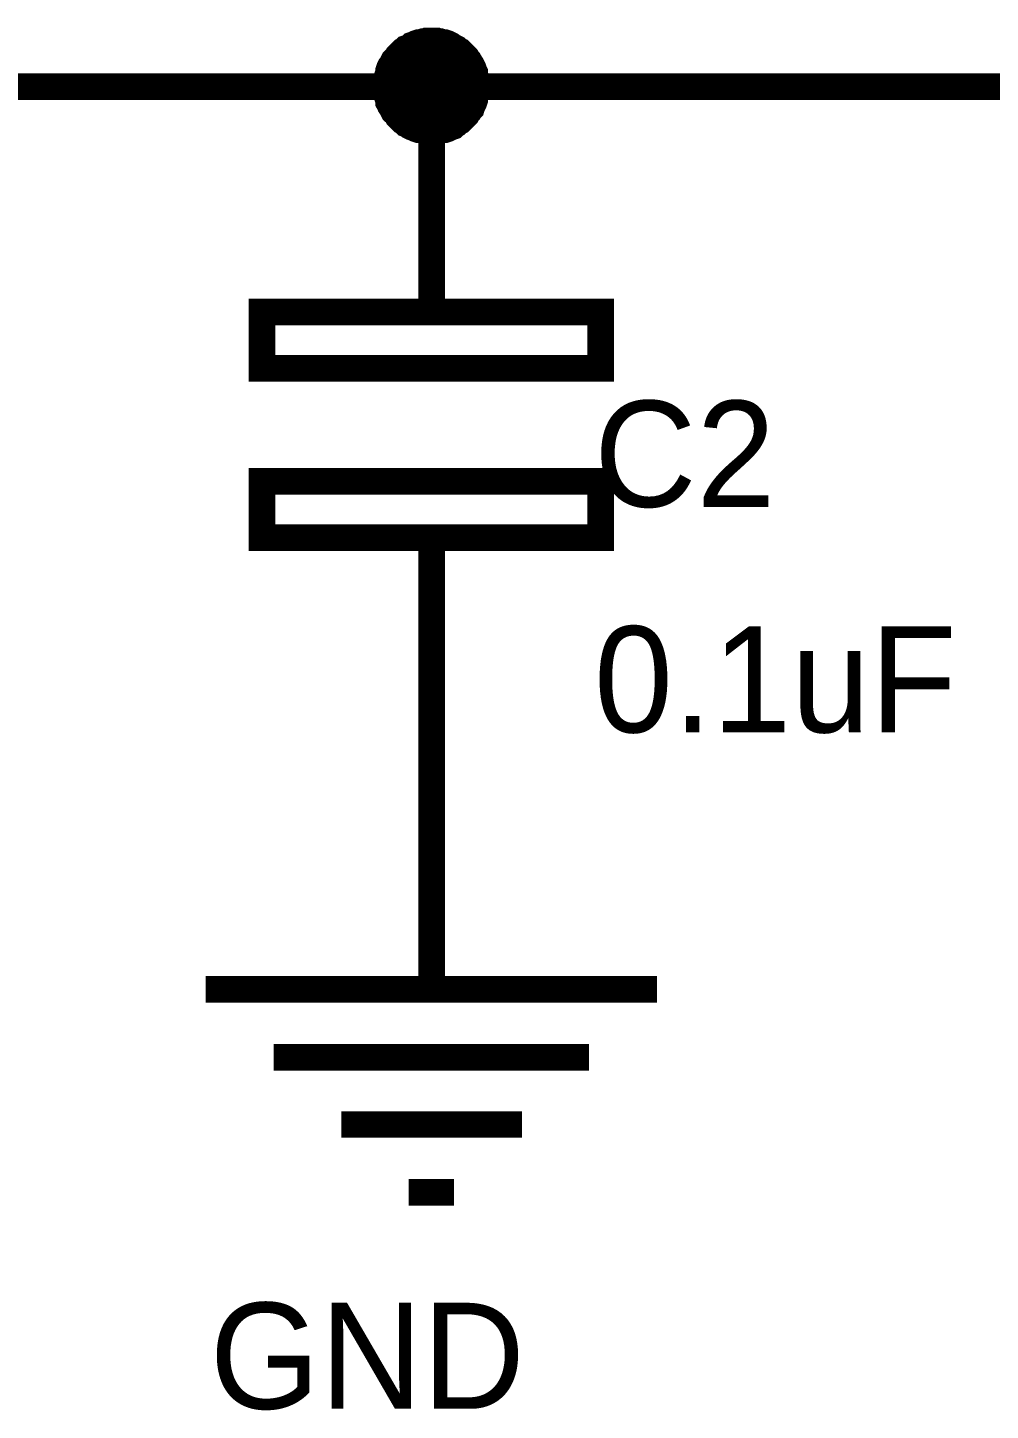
# Model space of a CAD drawing. Header units: inches. Extents: x 0 to 15, y 0 to 9.5.
# Drawn here: x 10.62 to 11.047, y 7.713 to 8.326 of the extents above; entities that cross this region are included whole.
import ezdxf

# ---------------------------------------------------------------- set-up
doc = ezdxf.new("R2010")
doc.units = ezdxf.units.IN
doc.header["$MEASUREMENT"] = 0
doc.layers.add('Sheet', color=255, linetype='Continuous')

msp = doc.modelspace()

# ---------------------------------------------------------------- linework, layer by layer
at = {"layer": 'Sheet'}
for points in [[(10.77905, 8.29965, 0.0118, 0.0118, 0), (10.77905, 8.30075, 0.0118, 0.0118, 0), (10.77905, 8.30185, 0.0118, 0.0118, 0), (10.77941, 8.30295, 0.0118, 0.0118, 0), (10.77941, 8.30369, 0.0118, 0.0118, 0), (10.77978, 8.30479, 0.0118, 0.0118, 0), (10.78015, 8.30589, 0.0118, 0.0118, 0), (10.78015, 8.30662, 0.0118, 0.0118, 0), (10.78052, 8.30773, 0.0118, 0.0118, 0), (10.78088, 8.30846, 0.0118, 0.0118, 0), (10.78162, 8.3092, 0.0118, 0.0118, 0), (10.78198, 8.3103, 0.0118, 0.0118, 0), (10.78235, 8.31103, 0.0118, 0.0118, 0), (10.78309, 8.31177, 0.0118, 0.0118, 0), (10.78382, 8.3125, 0.0118, 0.0118, 0), (10.78419, 8.31323, 0.0118, 0.0118, 0), (10.78492, 8.31397, 0.0118, 0.0118, 0), (10.78565, 8.3147, 0.0118, 0.0118, 0), (10.78639, 8.31544, 0.0118, 0.0118, 0), (10.78712, 8.3158, 0.0118, 0.0118, 0), (10.78786, 8.31654, 0.0118, 0.0118, 0), (10.78896, 8.31691, 0.0118, 0.0118, 0), (10.78969, 8.31727, 0.0118, 0.0118, 0), (10.79043, 8.31801, 0.0118, 0.0118, 0), (10.79153, 8.31838, 0.0118, 0.0118, 0), (10.79226, 8.31874, 0.0118, 0.0118, 0), (10.79336, 8.31911, 0.0118, 0.0118, 0), (10.7941, 8.31911, 0.0118, 0.0118, 0), (10.7952, 8.31948, 0.0118, 0.0118, 0), (10.7963, 8.31948, 0.0118, 0.0118, 0), (10.79703, 8.31984, 0.0118, 0.0118, 0), (10.79814, 8.31984, 0.0118, 0.0118, 0), (10.79924, 8.31984, 0.0118, 0.0118, 0)], [(10.77905, 8.29965, 0.0118, 0.0118, 0), (10.77905, 8.30075, 0.0118, 0.0118, 0), (10.77905, 8.30185, 0.0118, 0.0118, 0), (10.77941, 8.30295, 0.0118, 0.0118, 0), (10.77941, 8.30369, 0.0118, 0.0118, 0), (10.77978, 8.30479, 0.0118, 0.0118, 0), (10.78015, 8.30589, 0.0118, 0.0118, 0), (10.78015, 8.30662, 0.0118, 0.0118, 0), (10.78052, 8.30773, 0.0118, 0.0118, 0), (10.78088, 8.30846, 0.0118, 0.0118, 0), (10.78162, 8.3092, 0.0118, 0.0118, 0), (10.78198, 8.3103, 0.0118, 0.0118, 0), (10.78235, 8.31103, 0.0118, 0.0118, 0), (10.78309, 8.31177, 0.0118, 0.0118, 0), (10.78382, 8.3125, 0.0118, 0.0118, 0), (10.78419, 8.31323, 0.0118, 0.0118, 0), (10.78492, 8.31397, 0.0118, 0.0118, 0), (10.78565, 8.3147, 0.0118, 0.0118, 0), (10.78639, 8.31544, 0.0118, 0.0118, 0), (10.78712, 8.3158, 0.0118, 0.0118, 0), (10.78786, 8.31654, 0.0118, 0.0118, 0), (10.78896, 8.31691, 0.0118, 0.0118, 0), (10.78969, 8.31727, 0.0118, 0.0118, 0), (10.79043, 8.31801, 0.0118, 0.0118, 0), (10.79153, 8.31838, 0.0118, 0.0118, 0), (10.79226, 8.31874, 0.0118, 0.0118, 0), (10.79336, 8.31911, 0.0118, 0.0118, 0), (10.7941, 8.31911, 0.0118, 0.0118, 0), (10.7952, 8.31948, 0.0118, 0.0118, 0), (10.7963, 8.31948, 0.0118, 0.0118, 0), (10.79703, 8.31984, 0.0118, 0.0118, 0), (10.79814, 8.31984, 0.0118, 0.0118, 0), (10.79924, 8.31984, 0.0118, 0.0118, 0)], [(10.77905, 8.29965, 0.0118, 0.0118, 0), (10.77905, 8.30075, 0.0118, 0.0118, 0), (10.77905, 8.30185, 0.0118, 0.0118, 0), (10.77941, 8.30295, 0.0118, 0.0118, 0), (10.77941, 8.30369, 0.0118, 0.0118, 0), (10.77978, 8.30479, 0.0118, 0.0118, 0), (10.78015, 8.30589, 0.0118, 0.0118, 0), (10.78015, 8.30662, 0.0118, 0.0118, 0), (10.78052, 8.30773, 0.0118, 0.0118, 0), (10.78088, 8.30846, 0.0118, 0.0118, 0), (10.78162, 8.3092, 0.0118, 0.0118, 0), (10.78198, 8.3103, 0.0118, 0.0118, 0), (10.78235, 8.31103, 0.0118, 0.0118, 0), (10.78309, 8.31177, 0.0118, 0.0118, 0), (10.78382, 8.3125, 0.0118, 0.0118, 0), (10.78419, 8.31323, 0.0118, 0.0118, 0), (10.78492, 8.31397, 0.0118, 0.0118, 0), (10.78565, 8.3147, 0.0118, 0.0118, 0), (10.78639, 8.31544, 0.0118, 0.0118, 0), (10.78712, 8.3158, 0.0118, 0.0118, 0), (10.78786, 8.31654, 0.0118, 0.0118, 0), (10.78896, 8.31691, 0.0118, 0.0118, 0), (10.78969, 8.31727, 0.0118, 0.0118, 0), (10.79043, 8.31801, 0.0118, 0.0118, 0), (10.79153, 8.31838, 0.0118, 0.0118, 0), (10.79226, 8.31874, 0.0118, 0.0118, 0), (10.79336, 8.31911, 0.0118, 0.0118, 0), (10.7941, 8.31911, 0.0118, 0.0118, 0), (10.7952, 8.31948, 0.0118, 0.0118, 0), (10.7963, 8.31948, 0.0118, 0.0118, 0), (10.79703, 8.31984, 0.0118, 0.0118, 0), (10.79814, 8.31984, 0.0118, 0.0118, 0), (10.79924, 8.31984, 0.0118, 0.0118, 0)], [(10.79924, 8.31984, 0.0118, 0.0118, 0), (10.79924, 8.31984, 0.0118, 0.0118, 0)], [(10.79924, 8.31984, 0.0118, 0.0118, 0), (10.80034, 8.31984, 0.0118, 0.0118, 0), (10.80144, 8.31984, 0.0118, 0.0118, 0), (10.80217, 8.31948, 0.0118, 0.0118, 0), (10.80327, 8.31948, 0.0118, 0.0118, 0), (10.80438, 8.31911, 0.0118, 0.0118, 0), (10.80511, 8.31911, 0.0118, 0.0118, 0), (10.80621, 8.31874, 0.0118, 0.0118, 0), (10.80694, 8.31838, 0.0118, 0.0118, 0), (10.80768, 8.31801, 0.0118, 0.0118, 0), (10.80878, 8.31727, 0.0118, 0.0118, 0), (10.80951, 8.31691, 0.0118, 0.0118, 0), (10.81025, 8.31654, 0.0118, 0.0118, 0), (10.81098, 8.3158, 0.0118, 0.0118, 0), (10.81172, 8.31544, 0.0118, 0.0118, 0), (10.81245, 8.3147, 0.0118, 0.0118, 0), (10.81319, 8.31397, 0.0118, 0.0118, 0), (10.81392, 8.31323, 0.0118, 0.0118, 0), (10.81465, 8.3125, 0.0118, 0.0118, 0), (10.81502, 8.31177, 0.0118, 0.0118, 0), (10.81575, 8.31103, 0.0118, 0.0118, 0), (10.81612, 8.3103, 0.0118, 0.0118, 0), (10.81686, 8.3092, 0.0118, 0.0118, 0), (10.81722, 8.30846, 0.0118, 0.0118, 0), (10.81759, 8.30773, 0.0118, 0.0118, 0), (10.81796, 8.30662, 0.0118, 0.0118, 0), (10.81832, 8.30589, 0.0118, 0.0118, 0), (10.81832, 8.30479, 0.0118, 0.0118, 0), (10.81869, 8.30369, 0.0118, 0.0118, 0), (10.81869, 8.30295, 0.0118, 0.0118, 0), (10.81906, 8.30185, 0.0118, 0.0118, 0), (10.81906, 8.30075, 0.0118, 0.0118, 0), (10.81906, 8.29965, 0.0118, 0.0118, 0)], [(10.79924, 8.31984, 0.0118, 0.0118, 0), (10.79924, 8.31984, 0.0118, 0.0118, 0)], [(10.79924, 8.31984, 0.0118, 0.0118, 0), (10.80034, 8.31984, 0.0118, 0.0118, 0), (10.80144, 8.31984, 0.0118, 0.0118, 0), (10.80217, 8.31948, 0.0118, 0.0118, 0), (10.80327, 8.31948, 0.0118, 0.0118, 0), (10.80438, 8.31911, 0.0118, 0.0118, 0), (10.80511, 8.31911, 0.0118, 0.0118, 0), (10.80621, 8.31874, 0.0118, 0.0118, 0), (10.80694, 8.31838, 0.0118, 0.0118, 0), (10.80768, 8.31801, 0.0118, 0.0118, 0), (10.80878, 8.31727, 0.0118, 0.0118, 0), (10.80951, 8.31691, 0.0118, 0.0118, 0), (10.81025, 8.31654, 0.0118, 0.0118, 0), (10.81098, 8.3158, 0.0118, 0.0118, 0), (10.81172, 8.31544, 0.0118, 0.0118, 0), (10.81245, 8.3147, 0.0118, 0.0118, 0), (10.81319, 8.31397, 0.0118, 0.0118, 0), (10.81392, 8.31323, 0.0118, 0.0118, 0), (10.81465, 8.3125, 0.0118, 0.0118, 0), (10.81502, 8.31177, 0.0118, 0.0118, 0), (10.81575, 8.31103, 0.0118, 0.0118, 0), (10.81612, 8.3103, 0.0118, 0.0118, 0), (10.81686, 8.3092, 0.0118, 0.0118, 0), (10.81722, 8.30846, 0.0118, 0.0118, 0), (10.81759, 8.30773, 0.0118, 0.0118, 0), (10.81796, 8.30662, 0.0118, 0.0118, 0), (10.81832, 8.30589, 0.0118, 0.0118, 0), (10.81832, 8.30479, 0.0118, 0.0118, 0), (10.81869, 8.30369, 0.0118, 0.0118, 0), (10.81869, 8.30295, 0.0118, 0.0118, 0), (10.81906, 8.30185, 0.0118, 0.0118, 0), (10.81906, 8.30075, 0.0118, 0.0118, 0), (10.81906, 8.29965, 0.0118, 0.0118, 0)], [(10.79924, 8.31984, 0.0118, 0.0118, 0), (10.79924, 8.31984, 0.0118, 0.0118, 0)], [(10.79924, 8.31984, 0.0118, 0.0118, 0), (10.80034, 8.31984, 0.0118, 0.0118, 0), (10.80144, 8.31984, 0.0118, 0.0118, 0), (10.80217, 8.31948, 0.0118, 0.0118, 0), (10.80327, 8.31948, 0.0118, 0.0118, 0), (10.80438, 8.31911, 0.0118, 0.0118, 0), (10.80511, 8.31911, 0.0118, 0.0118, 0), (10.80621, 8.31874, 0.0118, 0.0118, 0), (10.80694, 8.31838, 0.0118, 0.0118, 0), (10.80768, 8.31801, 0.0118, 0.0118, 0), (10.80878, 8.31727, 0.0118, 0.0118, 0), (10.80951, 8.31691, 0.0118, 0.0118, 0), (10.81025, 8.31654, 0.0118, 0.0118, 0), (10.81098, 8.3158, 0.0118, 0.0118, 0), (10.81172, 8.31544, 0.0118, 0.0118, 0), (10.81245, 8.3147, 0.0118, 0.0118, 0), (10.81319, 8.31397, 0.0118, 0.0118, 0), (10.81392, 8.31323, 0.0118, 0.0118, 0), (10.81465, 8.3125, 0.0118, 0.0118, 0), (10.81502, 8.31177, 0.0118, 0.0118, 0), (10.81575, 8.31103, 0.0118, 0.0118, 0), (10.81612, 8.3103, 0.0118, 0.0118, 0), (10.81686, 8.3092, 0.0118, 0.0118, 0), (10.81722, 8.30846, 0.0118, 0.0118, 0), (10.81759, 8.30773, 0.0118, 0.0118, 0), (10.81796, 8.30662, 0.0118, 0.0118, 0), (10.81832, 8.30589, 0.0118, 0.0118, 0), (10.81832, 8.30479, 0.0118, 0.0118, 0), (10.81869, 8.30369, 0.0118, 0.0118, 0), (10.81869, 8.30295, 0.0118, 0.0118, 0), (10.81906, 8.30185, 0.0118, 0.0118, 0), (10.81906, 8.30075, 0.0118, 0.0118, 0), (10.81906, 8.29965, 0.0118, 0.0118, 0)], [(10.77905, 8.29965, 0.0039, 0.0039, 0), (10.77905, 8.30075, 0.0039, 0.0039, 0), (10.77905, 8.30185, 0.0039, 0.0039, 0), (10.77941, 8.30295, 0.0039, 0.0039, 0), (10.77941, 8.30369, 0.0039, 0.0039, 0), (10.77978, 8.30479, 0.0039, 0.0039, 0), (10.78015, 8.30589, 0.0039, 0.0039, 0), (10.78015, 8.30662, 0.0039, 0.0039, 0), (10.78052, 8.30773, 0.0039, 0.0039, 0), (10.78088, 8.30846, 0.0039, 0.0039, 0), (10.78162, 8.3092, 0.0039, 0.0039, 0), (10.78198, 8.3103, 0.0039, 0.0039, 0), (10.78235, 8.31103, 0.0039, 0.0039, 0), (10.78309, 8.31177, 0.0039, 0.0039, 0), (10.78382, 8.3125, 0.0039, 0.0039, 0), (10.78419, 8.31323, 0.0039, 0.0039, 0), (10.78492, 8.31397, 0.0039, 0.0039, 0), (10.78565, 8.3147, 0.0039, 0.0039, 0), (10.78639, 8.31544, 0.0039, 0.0039, 0), (10.78712, 8.3158, 0.0039, 0.0039, 0), (10.78786, 8.31654, 0.0039, 0.0039, 0), (10.78896, 8.31691, 0.0039, 0.0039, 0), (10.78969, 8.31727, 0.0039, 0.0039, 0), (10.79043, 8.31801, 0.0039, 0.0039, 0), (10.79153, 8.31838, 0.0039, 0.0039, 0), (10.79226, 8.31874, 0.0039, 0.0039, 0), (10.79336, 8.31911, 0.0039, 0.0039, 0), (10.7941, 8.31911, 0.0039, 0.0039, 0), (10.7952, 8.31948, 0.0039, 0.0039, 0), (10.7963, 8.31948, 0.0039, 0.0039, 0), (10.79703, 8.31984, 0.0039, 0.0039, 0), (10.79814, 8.31984, 0.0039, 0.0039, 0), (10.79924, 8.31984, 0.0039, 0.0039, 0)], [(10.77905, 8.29965, 0.0039, 0.0039, 0), (10.77905, 8.30075, 0.0039, 0.0039, 0), (10.77905, 8.30185, 0.0039, 0.0039, 0), (10.77941, 8.30295, 0.0039, 0.0039, 0), (10.77941, 8.30369, 0.0039, 0.0039, 0), (10.77978, 8.30479, 0.0039, 0.0039, 0), (10.78015, 8.30589, 0.0039, 0.0039, 0), (10.78015, 8.30662, 0.0039, 0.0039, 0), (10.78052, 8.30773, 0.0039, 0.0039, 0), (10.78088, 8.30846, 0.0039, 0.0039, 0), (10.78162, 8.3092, 0.0039, 0.0039, 0), (10.78198, 8.3103, 0.0039, 0.0039, 0), (10.78235, 8.31103, 0.0039, 0.0039, 0), (10.78309, 8.31177, 0.0039, 0.0039, 0), (10.78382, 8.3125, 0.0039, 0.0039, 0), (10.78419, 8.31323, 0.0039, 0.0039, 0), (10.78492, 8.31397, 0.0039, 0.0039, 0), (10.78565, 8.3147, 0.0039, 0.0039, 0), (10.78639, 8.31544, 0.0039, 0.0039, 0), (10.78712, 8.3158, 0.0039, 0.0039, 0), (10.78786, 8.31654, 0.0039, 0.0039, 0), (10.78896, 8.31691, 0.0039, 0.0039, 0), (10.78969, 8.31727, 0.0039, 0.0039, 0), (10.79043, 8.31801, 0.0039, 0.0039, 0), (10.79153, 8.31838, 0.0039, 0.0039, 0), (10.79226, 8.31874, 0.0039, 0.0039, 0), (10.79336, 8.31911, 0.0039, 0.0039, 0), (10.7941, 8.31911, 0.0039, 0.0039, 0), (10.7952, 8.31948, 0.0039, 0.0039, 0), (10.7963, 8.31948, 0.0039, 0.0039, 0), (10.79703, 8.31984, 0.0039, 0.0039, 0), (10.79814, 8.31984, 0.0039, 0.0039, 0), (10.79924, 8.31984, 0.0039, 0.0039, 0)], [(10.77905, 8.29965, 0.0039, 0.0039, 0), (10.77905, 8.30075, 0.0039, 0.0039, 0), (10.77905, 8.30185, 0.0039, 0.0039, 0), (10.77941, 8.30295, 0.0039, 0.0039, 0), (10.77941, 8.30369, 0.0039, 0.0039, 0), (10.77978, 8.30479, 0.0039, 0.0039, 0), (10.78015, 8.30589, 0.0039, 0.0039, 0), (10.78015, 8.30662, 0.0039, 0.0039, 0), (10.78052, 8.30773, 0.0039, 0.0039, 0), (10.78088, 8.30846, 0.0039, 0.0039, 0), (10.78162, 8.3092, 0.0039, 0.0039, 0), (10.78198, 8.3103, 0.0039, 0.0039, 0), (10.78235, 8.31103, 0.0039, 0.0039, 0), (10.78309, 8.31177, 0.0039, 0.0039, 0), (10.78382, 8.3125, 0.0039, 0.0039, 0), (10.78419, 8.31323, 0.0039, 0.0039, 0), (10.78492, 8.31397, 0.0039, 0.0039, 0), (10.78565, 8.3147, 0.0039, 0.0039, 0), (10.78639, 8.31544, 0.0039, 0.0039, 0), (10.78712, 8.3158, 0.0039, 0.0039, 0), (10.78786, 8.31654, 0.0039, 0.0039, 0), (10.78896, 8.31691, 0.0039, 0.0039, 0), (10.78969, 8.31727, 0.0039, 0.0039, 0), (10.79043, 8.31801, 0.0039, 0.0039, 0), (10.79153, 8.31838, 0.0039, 0.0039, 0), (10.79226, 8.31874, 0.0039, 0.0039, 0), (10.79336, 8.31911, 0.0039, 0.0039, 0), (10.7941, 8.31911, 0.0039, 0.0039, 0), (10.7952, 8.31948, 0.0039, 0.0039, 0), (10.7963, 8.31948, 0.0039, 0.0039, 0), (10.79703, 8.31984, 0.0039, 0.0039, 0), (10.79814, 8.31984, 0.0039, 0.0039, 0), (10.79924, 8.31984, 0.0039, 0.0039, 0)], [(10.79924, 8.31984, 0.0039, 0.0039, 0), (10.79924, 8.31984, 0.0039, 0.0039, 0)], [(10.79924, 8.31984, 0.0039, 0.0039, 0), (10.80034, 8.31984, 0.0039, 0.0039, 0), (10.80144, 8.31984, 0.0039, 0.0039, 0), (10.80217, 8.31948, 0.0039, 0.0039, 0), (10.80327, 8.31948, 0.0039, 0.0039, 0), (10.80438, 8.31911, 0.0039, 0.0039, 0), (10.80511, 8.31911, 0.0039, 0.0039, 0), (10.80621, 8.31874, 0.0039, 0.0039, 0), (10.80694, 8.31838, 0.0039, 0.0039, 0), (10.80768, 8.31801, 0.0039, 0.0039, 0), (10.80878, 8.31727, 0.0039, 0.0039, 0), (10.80951, 8.31691, 0.0039, 0.0039, 0), (10.81025, 8.31654, 0.0039, 0.0039, 0), (10.81098, 8.3158, 0.0039, 0.0039, 0), (10.81172, 8.31544, 0.0039, 0.0039, 0), (10.81245, 8.3147, 0.0039, 0.0039, 0), (10.81319, 8.31397, 0.0039, 0.0039, 0), (10.81392, 8.31323, 0.0039, 0.0039, 0), (10.81465, 8.3125, 0.0039, 0.0039, 0), (10.81502, 8.31177, 0.0039, 0.0039, 0), (10.81575, 8.31103, 0.0039, 0.0039, 0), (10.81612, 8.3103, 0.0039, 0.0039, 0), (10.81686, 8.3092, 0.0039, 0.0039, 0), (10.81722, 8.30846, 0.0039, 0.0039, 0), (10.81759, 8.30773, 0.0039, 0.0039, 0), (10.81796, 8.30662, 0.0039, 0.0039, 0), (10.81832, 8.30589, 0.0039, 0.0039, 0), (10.81832, 8.30479, 0.0039, 0.0039, 0), (10.81869, 8.30369, 0.0039, 0.0039, 0), (10.81869, 8.30295, 0.0039, 0.0039, 0), (10.81906, 8.30185, 0.0039, 0.0039, 0), (10.81906, 8.30075, 0.0039, 0.0039, 0), (10.81906, 8.29965, 0.0039, 0.0039, 0)], [(10.79924, 8.31984, 0.0039, 0.0039, 0), (10.79924, 8.31984, 0.0039, 0.0039, 0)], [(10.79924, 8.31984, 0.0039, 0.0039, 0), (10.80034, 8.31984, 0.0039, 0.0039, 0), (10.80144, 8.31984, 0.0039, 0.0039, 0), (10.80217, 8.31948, 0.0039, 0.0039, 0), (10.80327, 8.31948, 0.0039, 0.0039, 0), (10.80438, 8.31911, 0.0039, 0.0039, 0), (10.80511, 8.31911, 0.0039, 0.0039, 0), (10.80621, 8.31874, 0.0039, 0.0039, 0), (10.80694, 8.31838, 0.0039, 0.0039, 0), (10.80768, 8.31801, 0.0039, 0.0039, 0), (10.80878, 8.31727, 0.0039, 0.0039, 0), (10.80951, 8.31691, 0.0039, 0.0039, 0), (10.81025, 8.31654, 0.0039, 0.0039, 0), (10.81098, 8.3158, 0.0039, 0.0039, 0), (10.81172, 8.31544, 0.0039, 0.0039, 0), (10.81245, 8.3147, 0.0039, 0.0039, 0), (10.81319, 8.31397, 0.0039, 0.0039, 0), (10.81392, 8.31323, 0.0039, 0.0039, 0), (10.81465, 8.3125, 0.0039, 0.0039, 0), (10.81502, 8.31177, 0.0039, 0.0039, 0), (10.81575, 8.31103, 0.0039, 0.0039, 0), (10.81612, 8.3103, 0.0039, 0.0039, 0), (10.81686, 8.3092, 0.0039, 0.0039, 0), (10.81722, 8.30846, 0.0039, 0.0039, 0), (10.81759, 8.30773, 0.0039, 0.0039, 0), (10.81796, 8.30662, 0.0039, 0.0039, 0), (10.81832, 8.30589, 0.0039, 0.0039, 0), (10.81832, 8.30479, 0.0039, 0.0039, 0), (10.81869, 8.30369, 0.0039, 0.0039, 0), (10.81869, 8.30295, 0.0039, 0.0039, 0), (10.81906, 8.30185, 0.0039, 0.0039, 0), (10.81906, 8.30075, 0.0039, 0.0039, 0), (10.81906, 8.29965, 0.0039, 0.0039, 0)], [(10.79924, 8.31984, 0.0039, 0.0039, 0), (10.79924, 8.31984, 0.0039, 0.0039, 0)], [(10.79924, 8.31984, 0.0039, 0.0039, 0), (10.80034, 8.31984, 0.0039, 0.0039, 0), (10.80144, 8.31984, 0.0039, 0.0039, 0), (10.80217, 8.31948, 0.0039, 0.0039, 0), (10.80327, 8.31948, 0.0039, 0.0039, 0), (10.80438, 8.31911, 0.0039, 0.0039, 0), (10.80511, 8.31911, 0.0039, 0.0039, 0), (10.80621, 8.31874, 0.0039, 0.0039, 0), (10.80694, 8.31838, 0.0039, 0.0039, 0), (10.80768, 8.31801, 0.0039, 0.0039, 0), (10.80878, 8.31727, 0.0039, 0.0039, 0), (10.80951, 8.31691, 0.0039, 0.0039, 0), (10.81025, 8.31654, 0.0039, 0.0039, 0), (10.81098, 8.3158, 0.0039, 0.0039, 0), (10.81172, 8.31544, 0.0039, 0.0039, 0), (10.81245, 8.3147, 0.0039, 0.0039, 0), (10.81319, 8.31397, 0.0039, 0.0039, 0), (10.81392, 8.31323, 0.0039, 0.0039, 0), (10.81465, 8.3125, 0.0039, 0.0039, 0), (10.81502, 8.31177, 0.0039, 0.0039, 0), (10.81575, 8.31103, 0.0039, 0.0039, 0), (10.81612, 8.3103, 0.0039, 0.0039, 0), (10.81686, 8.3092, 0.0039, 0.0039, 0), (10.81722, 8.30846, 0.0039, 0.0039, 0), (10.81759, 8.30773, 0.0039, 0.0039, 0), (10.81796, 8.30662, 0.0039, 0.0039, 0), (10.81832, 8.30589, 0.0039, 0.0039, 0), (10.81832, 8.30479, 0.0039, 0.0039, 0), (10.81869, 8.30369, 0.0039, 0.0039, 0), (10.81869, 8.30295, 0.0039, 0.0039, 0), (10.81906, 8.30185, 0.0039, 0.0039, 0), (10.81906, 8.30075, 0.0039, 0.0039, 0), (10.81906, 8.29965, 0.0039, 0.0039, 0)], [(10.29929, 8.29965, 0.0118, 0.0118, 0), (11.19898, 8.29965, 0.0118, 0.0118, 0)], [(10.79924, 8.27982, 0.0118, 0.0118, 0), (10.79814, 8.27982, 0.0118, 0.0118, 0), (10.79703, 8.27982, 0.0118, 0.0118, 0), (10.7963, 8.28019, 0.0118, 0.0118, 0), (10.7952, 8.28019, 0.0118, 0.0118, 0), (10.7941, 8.28055, 0.0118, 0.0118, 0), (10.79336, 8.28055, 0.0118, 0.0118, 0), (10.79226, 8.28092, 0.0118, 0.0118, 0), (10.79153, 8.28129, 0.0118, 0.0118, 0), (10.79043, 8.28166, 0.0118, 0.0118, 0), (10.78969, 8.28202, 0.0118, 0.0118, 0), (10.78896, 8.28276, 0.0118, 0.0118, 0), (10.78786, 8.28312, 0.0118, 0.0118, 0), (10.78712, 8.28386, 0.0118, 0.0118, 0), (10.78639, 8.28423, 0.0118, 0.0118, 0), (10.78565, 8.28496, 0.0118, 0.0118, 0), (10.78492, 8.28569, 0.0118, 0.0118, 0), (10.78419, 8.28643, 0.0118, 0.0118, 0), (10.78382, 8.28716, 0.0118, 0.0118, 0), (10.78309, 8.2879, 0.0118, 0.0118, 0), (10.78235, 8.28863, 0.0118, 0.0118, 0), (10.78198, 8.28937, 0.0118, 0.0118, 0), (10.78162, 8.2901, 0.0118, 0.0118, 0), (10.78088, 8.2912, 0.0118, 0.0118, 0), (10.78052, 8.29194, 0.0118, 0.0118, 0), (10.78015, 8.29267, 0.0118, 0.0118, 0), (10.78015, 8.29377, 0.0118, 0.0118, 0), (10.77978, 8.29451, 0.0118, 0.0118, 0), (10.77941, 8.29561, 0.0118, 0.0118, 0), (10.77941, 8.29671, 0.0118, 0.0118, 0), (10.77905, 8.29745, 0.0118, 0.0118, 0), (10.77905, 8.29855, 0.0118, 0.0118, 0), (10.77905, 8.29965, 0.0118, 0.0118, 0)], [(10.77905, 8.29965, 0.0118, 0.0118, 0), (10.77905, 8.29965, 0.0118, 0.0118, 0)], [(10.79924, 8.27982, 0.0118, 0.0118, 0), (10.79814, 8.27982, 0.0118, 0.0118, 0), (10.79703, 8.27982, 0.0118, 0.0118, 0), (10.7963, 8.28019, 0.0118, 0.0118, 0), (10.7952, 8.28019, 0.0118, 0.0118, 0), (10.7941, 8.28055, 0.0118, 0.0118, 0), (10.79336, 8.28055, 0.0118, 0.0118, 0), (10.79226, 8.28092, 0.0118, 0.0118, 0), (10.79153, 8.28129, 0.0118, 0.0118, 0), (10.79043, 8.28166, 0.0118, 0.0118, 0), (10.78969, 8.28202, 0.0118, 0.0118, 0), (10.78896, 8.28276, 0.0118, 0.0118, 0), (10.78786, 8.28312, 0.0118, 0.0118, 0), (10.78712, 8.28386, 0.0118, 0.0118, 0), (10.78639, 8.28423, 0.0118, 0.0118, 0), (10.78565, 8.28496, 0.0118, 0.0118, 0), (10.78492, 8.28569, 0.0118, 0.0118, 0), (10.78419, 8.28643, 0.0118, 0.0118, 0), (10.78382, 8.28716, 0.0118, 0.0118, 0), (10.78309, 8.2879, 0.0118, 0.0118, 0), (10.78235, 8.28863, 0.0118, 0.0118, 0), (10.78198, 8.28937, 0.0118, 0.0118, 0), (10.78162, 8.2901, 0.0118, 0.0118, 0), (10.78088, 8.2912, 0.0118, 0.0118, 0), (10.78052, 8.29194, 0.0118, 0.0118, 0), (10.78015, 8.29267, 0.0118, 0.0118, 0), (10.78015, 8.29377, 0.0118, 0.0118, 0), (10.77978, 8.29451, 0.0118, 0.0118, 0), (10.77941, 8.29561, 0.0118, 0.0118, 0), (10.77941, 8.29671, 0.0118, 0.0118, 0), (10.77905, 8.29745, 0.0118, 0.0118, 0), (10.77905, 8.29855, 0.0118, 0.0118, 0), (10.77905, 8.29965, 0.0118, 0.0118, 0)], [(10.77905, 8.29965, 0.0118, 0.0118, 0), (10.77905, 8.29965, 0.0118, 0.0118, 0)], [(10.79924, 8.27982, 0.0118, 0.0118, 0), (10.79814, 8.27982, 0.0118, 0.0118, 0), (10.79703, 8.27982, 0.0118, 0.0118, 0), (10.7963, 8.28019, 0.0118, 0.0118, 0), (10.7952, 8.28019, 0.0118, 0.0118, 0), (10.7941, 8.28055, 0.0118, 0.0118, 0), (10.79336, 8.28055, 0.0118, 0.0118, 0), (10.79226, 8.28092, 0.0118, 0.0118, 0), (10.79153, 8.28129, 0.0118, 0.0118, 0), (10.79043, 8.28166, 0.0118, 0.0118, 0), (10.78969, 8.28202, 0.0118, 0.0118, 0), (10.78896, 8.28276, 0.0118, 0.0118, 0), (10.78786, 8.28312, 0.0118, 0.0118, 0), (10.78712, 8.28386, 0.0118, 0.0118, 0), (10.78639, 8.28423, 0.0118, 0.0118, 0), (10.78565, 8.28496, 0.0118, 0.0118, 0), (10.78492, 8.28569, 0.0118, 0.0118, 0), (10.78419, 8.28643, 0.0118, 0.0118, 0), (10.78382, 8.28716, 0.0118, 0.0118, 0), (10.78309, 8.2879, 0.0118, 0.0118, 0), (10.78235, 8.28863, 0.0118, 0.0118, 0), (10.78198, 8.28937, 0.0118, 0.0118, 0), (10.78162, 8.2901, 0.0118, 0.0118, 0), (10.78088, 8.2912, 0.0118, 0.0118, 0), (10.78052, 8.29194, 0.0118, 0.0118, 0), (10.78015, 8.29267, 0.0118, 0.0118, 0), (10.78015, 8.29377, 0.0118, 0.0118, 0), (10.77978, 8.29451, 0.0118, 0.0118, 0), (10.77941, 8.29561, 0.0118, 0.0118, 0), (10.77941, 8.29671, 0.0118, 0.0118, 0), (10.77905, 8.29745, 0.0118, 0.0118, 0), (10.77905, 8.29855, 0.0118, 0.0118, 0), (10.77905, 8.29965, 0.0118, 0.0118, 0)], [(10.77905, 8.29965, 0.0118, 0.0118, 0), (10.77905, 8.29965, 0.0118, 0.0118, 0)], [(10.81906, 8.29965, 0.0118, 0.0118, 0), (10.81906, 8.29855, 0.0118, 0.0118, 0), (10.81906, 8.29745, 0.0118, 0.0118, 0), (10.81869, 8.29671, 0.0118, 0.0118, 0), (10.81869, 8.29561, 0.0118, 0.0118, 0), (10.81832, 8.29451, 0.0118, 0.0118, 0), (10.81832, 8.29377, 0.0118, 0.0118, 0), (10.81796, 8.29267, 0.0118, 0.0118, 0), (10.81759, 8.29194, 0.0118, 0.0118, 0), (10.81722, 8.2912, 0.0118, 0.0118, 0), (10.81686, 8.2901, 0.0118, 0.0118, 0), (10.81612, 8.28937, 0.0118, 0.0118, 0), (10.81575, 8.28863, 0.0118, 0.0118, 0), (10.81502, 8.2879, 0.0118, 0.0118, 0), (10.81465, 8.28716, 0.0118, 0.0118, 0), (10.81392, 8.28643, 0.0118, 0.0118, 0), (10.81319, 8.28569, 0.0118, 0.0118, 0), (10.81245, 8.28496, 0.0118, 0.0118, 0), (10.81172, 8.28423, 0.0118, 0.0118, 0), (10.81098, 8.28386, 0.0118, 0.0118, 0), (10.81025, 8.28312, 0.0118, 0.0118, 0), (10.80951, 8.28276, 0.0118, 0.0118, 0), (10.80878, 8.28202, 0.0118, 0.0118, 0), (10.80768, 8.28166, 0.0118, 0.0118, 0), (10.80694, 8.28129, 0.0118, 0.0118, 0), (10.80621, 8.28092, 0.0118, 0.0118, 0), (10.80511, 8.28055, 0.0118, 0.0118, 0), (10.80438, 8.28055, 0.0118, 0.0118, 0), (10.80327, 8.28019, 0.0118, 0.0118, 0), (10.80217, 8.28019, 0.0118, 0.0118, 0), (10.80144, 8.27982, 0.0118, 0.0118, 0), (10.80034, 8.27982, 0.0118, 0.0118, 0), (10.79924, 8.27982, 0.0118, 0.0118, 0)], [(10.79924, 8.19977, 0.0118, 0.0118, 0), (10.79924, 8.29965, 0.0118, 0.0118, 0)], [(10.81906, 8.29965, 0.0118, 0.0118, 0), (10.81906, 8.29855, 0.0118, 0.0118, 0), (10.81906, 8.29745, 0.0118, 0.0118, 0), (10.81869, 8.29671, 0.0118, 0.0118, 0), (10.81869, 8.29561, 0.0118, 0.0118, 0), (10.81832, 8.29451, 0.0118, 0.0118, 0), (10.81832, 8.29377, 0.0118, 0.0118, 0), (10.81796, 8.29267, 0.0118, 0.0118, 0), (10.81759, 8.29194, 0.0118, 0.0118, 0), (10.81722, 8.2912, 0.0118, 0.0118, 0), (10.81686, 8.2901, 0.0118, 0.0118, 0), (10.81612, 8.28937, 0.0118, 0.0118, 0), (10.81575, 8.28863, 0.0118, 0.0118, 0), (10.81502, 8.2879, 0.0118, 0.0118, 0), (10.81465, 8.28716, 0.0118, 0.0118, 0), (10.81392, 8.28643, 0.0118, 0.0118, 0), (10.81319, 8.28569, 0.0118, 0.0118, 0), (10.81245, 8.28496, 0.0118, 0.0118, 0), (10.81172, 8.28423, 0.0118, 0.0118, 0), (10.81098, 8.28386, 0.0118, 0.0118, 0), (10.81025, 8.28312, 0.0118, 0.0118, 0), (10.80951, 8.28276, 0.0118, 0.0118, 0), (10.80878, 8.28202, 0.0118, 0.0118, 0), (10.80768, 8.28166, 0.0118, 0.0118, 0), (10.80694, 8.28129, 0.0118, 0.0118, 0), (10.80621, 8.28092, 0.0118, 0.0118, 0), (10.80511, 8.28055, 0.0118, 0.0118, 0), (10.80438, 8.28055, 0.0118, 0.0118, 0), (10.80327, 8.28019, 0.0118, 0.0118, 0), (10.80217, 8.28019, 0.0118, 0.0118, 0), (10.80144, 8.27982, 0.0118, 0.0118, 0), (10.80034, 8.27982, 0.0118, 0.0118, 0), (10.79924, 8.27982, 0.0118, 0.0118, 0)], [(10.81906, 8.29965, 0.0118, 0.0118, 0), (10.81906, 8.29855, 0.0118, 0.0118, 0), (10.81906, 8.29745, 0.0118, 0.0118, 0), (10.81869, 8.29671, 0.0118, 0.0118, 0), (10.81869, 8.29561, 0.0118, 0.0118, 0), (10.81832, 8.29451, 0.0118, 0.0118, 0), (10.81832, 8.29377, 0.0118, 0.0118, 0), (10.81796, 8.29267, 0.0118, 0.0118, 0), (10.81759, 8.29194, 0.0118, 0.0118, 0), (10.81722, 8.2912, 0.0118, 0.0118, 0), (10.81686, 8.2901, 0.0118, 0.0118, 0), (10.81612, 8.28937, 0.0118, 0.0118, 0), (10.81575, 8.28863, 0.0118, 0.0118, 0), (10.81502, 8.2879, 0.0118, 0.0118, 0), (10.81465, 8.28716, 0.0118, 0.0118, 0), (10.81392, 8.28643, 0.0118, 0.0118, 0), (10.81319, 8.28569, 0.0118, 0.0118, 0), (10.81245, 8.28496, 0.0118, 0.0118, 0), (10.81172, 8.28423, 0.0118, 0.0118, 0), (10.81098, 8.28386, 0.0118, 0.0118, 0), (10.81025, 8.28312, 0.0118, 0.0118, 0), (10.80951, 8.28276, 0.0118, 0.0118, 0), (10.80878, 8.28202, 0.0118, 0.0118, 0), (10.80768, 8.28166, 0.0118, 0.0118, 0), (10.80694, 8.28129, 0.0118, 0.0118, 0), (10.80621, 8.28092, 0.0118, 0.0118, 0), (10.80511, 8.28055, 0.0118, 0.0118, 0), (10.80438, 8.28055, 0.0118, 0.0118, 0), (10.80327, 8.28019, 0.0118, 0.0118, 0), (10.80217, 8.28019, 0.0118, 0.0118, 0), (10.80144, 8.27982, 0.0118, 0.0118, 0), (10.80034, 8.27982, 0.0118, 0.0118, 0), (10.79924, 8.27982, 0.0118, 0.0118, 0)], [(10.81906, 8.29965, 0.0118, 0.0118, 0), (10.81906, 8.29965, 0.0118, 0.0118, 0), (10.81906, 8.29965, 0.0118, 0.0118, 0), (10.81906, 8.29965, 0.0118, 0.0118, 0), (10.81906, 8.29965, 0.0118, 0.0118, 0), (10.81906, 8.29965, 0.0118, 0.0118, 0), (10.81906, 8.29965, 0.0118, 0.0118, 0), (10.81906, 8.29965, 0.0118, 0.0118, 0), (10.81906, 8.29965, 0.0118, 0.0118, 0), (10.81906, 8.29965, 0.0118, 0.0118, 0), (10.81906, 8.29965, 0.0118, 0.0118, 0), (10.81906, 8.29965, 0.0118, 0.0118, 0), (10.81906, 8.29965, 0.0118, 0.0118, 0), (10.81906, 8.29965, 0.0118, 0.0118, 0), (10.81906, 8.29965, 0.0118, 0.0118, 0), (10.81906, 8.29965, 0.0118, 0.0118, 0), (10.81906, 8.29965, 0.0118, 0.0118, 0), (10.81906, 8.29965, 0.0118, 0.0118, 0), (10.81906, 8.29965, 0.0118, 0.0118, 0), (10.81906, 8.29965, 0.0118, 0.0118, 0), (10.81906, 8.29965, 0.0118, 0.0118, 0), (10.81906, 8.29965, 0.0118, 0.0118, 0), (10.81906, 8.29965, 0.0118, 0.0118, 0), (10.81906, 8.29965, 0.0118, 0.0118, 0), (10.81906, 8.29965, 0.0118, 0.0118, 0), (10.81906, 8.29965, 0.0118, 0.0118, 0), (10.81906, 8.29965, 0.0118, 0.0118, 0), (10.81906, 8.29965, 0.0118, 0.0118, 0), (10.81906, 8.29965, 0.0118, 0.0118, 0), (10.81906, 8.29965, 0.0118, 0.0118, 0), (10.81906, 8.29965, 0.0118, 0.0118, 0), (10.81906, 8.29965, 0.0118, 0.0118, 0), (10.81906, 8.29965, 0.0118, 0.0118, 0)], [(10.81906, 8.29965, 0.0118, 0.0118, 0), (10.81906, 8.29965, 0.0118, 0.0118, 0)], [(10.81906, 8.29965, 0.0118, 0.0118, 0), (10.81906, 8.29965, 0.0118, 0.0118, 0), (10.81906, 8.29965, 0.0118, 0.0118, 0), (10.81906, 8.29965, 0.0118, 0.0118, 0), (10.81906, 8.29965, 0.0118, 0.0118, 0), (10.81906, 8.29965, 0.0118, 0.0118, 0), (10.81906, 8.29965, 0.0118, 0.0118, 0), (10.81906, 8.29965, 0.0118, 0.0118, 0), (10.81906, 8.29965, 0.0118, 0.0118, 0), (10.81906, 8.29965, 0.0118, 0.0118, 0), (10.81906, 8.29965, 0.0118, 0.0118, 0), (10.81906, 8.29965, 0.0118, 0.0118, 0), (10.81906, 8.29965, 0.0118, 0.0118, 0), (10.81906, 8.29965, 0.0118, 0.0118, 0), (10.81906, 8.29965, 0.0118, 0.0118, 0), (10.81906, 8.29965, 0.0118, 0.0118, 0), (10.81906, 8.29965, 0.0118, 0.0118, 0), (10.81906, 8.29965, 0.0118, 0.0118, 0), (10.81906, 8.29965, 0.0118, 0.0118, 0), (10.81906, 8.29965, 0.0118, 0.0118, 0), (10.81906, 8.29965, 0.0118, 0.0118, 0), (10.81906, 8.29965, 0.0118, 0.0118, 0), (10.81906, 8.29965, 0.0118, 0.0118, 0), (10.81906, 8.29965, 0.0118, 0.0118, 0), (10.81906, 8.29965, 0.0118, 0.0118, 0), (10.81906, 8.29965, 0.0118, 0.0118, 0), (10.81906, 8.29965, 0.0118, 0.0118, 0), (10.81906, 8.29965, 0.0118, 0.0118, 0), (10.81906, 8.29965, 0.0118, 0.0118, 0), (10.81906, 8.29965, 0.0118, 0.0118, 0), (10.81906, 8.29965, 0.0118, 0.0118, 0), (10.81906, 8.29965, 0.0118, 0.0118, 0), (10.81906, 8.29965, 0.0118, 0.0118, 0)], [(10.81906, 8.29965, 0.0118, 0.0118, 0), (10.81906, 8.29965, 0.0118, 0.0118, 0)], [(10.81906, 8.29965, 0.0118, 0.0118, 0), (10.81906, 8.29965, 0.0118, 0.0118, 0), (10.81906, 8.29965, 0.0118, 0.0118, 0), (10.81906, 8.29965, 0.0118, 0.0118, 0), (10.81906, 8.29965, 0.0118, 0.0118, 0), (10.81906, 8.29965, 0.0118, 0.0118, 0), (10.81906, 8.29965, 0.0118, 0.0118, 0), (10.81906, 8.29965, 0.0118, 0.0118, 0), (10.81906, 8.29965, 0.0118, 0.0118, 0), (10.81906, 8.29965, 0.0118, 0.0118, 0), (10.81906, 8.29965, 0.0118, 0.0118, 0), (10.81906, 8.29965, 0.0118, 0.0118, 0), (10.81906, 8.29965, 0.0118, 0.0118, 0), (10.81906, 8.29965, 0.0118, 0.0118, 0), (10.81906, 8.29965, 0.0118, 0.0118, 0), (10.81906, 8.29965, 0.0118, 0.0118, 0), (10.81906, 8.29965, 0.0118, 0.0118, 0), (10.81906, 8.29965, 0.0118, 0.0118, 0), (10.81906, 8.29965, 0.0118, 0.0118, 0), (10.81906, 8.29965, 0.0118, 0.0118, 0), (10.81906, 8.29965, 0.0118, 0.0118, 0), (10.81906, 8.29965, 0.0118, 0.0118, 0), (10.81906, 8.29965, 0.0118, 0.0118, 0), (10.81906, 8.29965, 0.0118, 0.0118, 0), (10.81906, 8.29965, 0.0118, 0.0118, 0), (10.81906, 8.29965, 0.0118, 0.0118, 0), (10.81906, 8.29965, 0.0118, 0.0118, 0), (10.81906, 8.29965, 0.0118, 0.0118, 0), (10.81906, 8.29965, 0.0118, 0.0118, 0), (10.81906, 8.29965, 0.0118, 0.0118, 0), (10.81906, 8.29965, 0.0118, 0.0118, 0), (10.81906, 8.29965, 0.0118, 0.0118, 0), (10.81906, 8.29965, 0.0118, 0.0118, 0)], [(10.81906, 8.29965, 0.0118, 0.0118, 0), (10.81906, 8.29965, 0.0118, 0.0118, 0)], [(10.79924, 8.27982, 0.0039, 0.0039, 0), (10.79814, 8.27982, 0.0039, 0.0039, 0), (10.79703, 8.27982, 0.0039, 0.0039, 0), (10.7963, 8.28019, 0.0039, 0.0039, 0), (10.7952, 8.28019, 0.0039, 0.0039, 0), (10.7941, 8.28055, 0.0039, 0.0039, 0), (10.79336, 8.28055, 0.0039, 0.0039, 0), (10.79226, 8.28092, 0.0039, 0.0039, 0), (10.79153, 8.28129, 0.0039, 0.0039, 0), (10.79043, 8.28166, 0.0039, 0.0039, 0), (10.78969, 8.28202, 0.0039, 0.0039, 0), (10.78896, 8.28276, 0.0039, 0.0039, 0), (10.78786, 8.28312, 0.0039, 0.0039, 0), (10.78712, 8.28386, 0.0039, 0.0039, 0), (10.78639, 8.28423, 0.0039, 0.0039, 0), (10.78565, 8.28496, 0.0039, 0.0039, 0), (10.78492, 8.28569, 0.0039, 0.0039, 0), (10.78419, 8.28643, 0.0039, 0.0039, 0), (10.78382, 8.28716, 0.0039, 0.0039, 0), (10.78309, 8.2879, 0.0039, 0.0039, 0), (10.78235, 8.28863, 0.0039, 0.0039, 0), (10.78198, 8.28937, 0.0039, 0.0039, 0), (10.78162, 8.2901, 0.0039, 0.0039, 0), (10.78088, 8.2912, 0.0039, 0.0039, 0), (10.78052, 8.29194, 0.0039, 0.0039, 0), (10.78015, 8.29267, 0.0039, 0.0039, 0), (10.78015, 8.29377, 0.0039, 0.0039, 0), (10.77978, 8.29451, 0.0039, 0.0039, 0), (10.77941, 8.29561, 0.0039, 0.0039, 0), (10.77941, 8.29671, 0.0039, 0.0039, 0), (10.77905, 8.29745, 0.0039, 0.0039, 0), (10.77905, 8.29855, 0.0039, 0.0039, 0), (10.77905, 8.29965, 0.0039, 0.0039, 0)], [(10.77905, 8.29965, 0.0039, 0.0039, 0), (10.77905, 8.29965, 0.0039, 0.0039, 0)], [(10.79924, 8.27982, 0.0039, 0.0039, 0), (10.79814, 8.27982, 0.0039, 0.0039, 0), (10.79703, 8.27982, 0.0039, 0.0039, 0), (10.7963, 8.28019, 0.0039, 0.0039, 0), (10.7952, 8.28019, 0.0039, 0.0039, 0), (10.7941, 8.28055, 0.0039, 0.0039, 0), (10.79336, 8.28055, 0.0039, 0.0039, 0), (10.79226, 8.28092, 0.0039, 0.0039, 0), (10.79153, 8.28129, 0.0039, 0.0039, 0), (10.79043, 8.28166, 0.0039, 0.0039, 0), (10.78969, 8.28202, 0.0039, 0.0039, 0), (10.78896, 8.28276, 0.0039, 0.0039, 0), (10.78786, 8.28312, 0.0039, 0.0039, 0), (10.78712, 8.28386, 0.0039, 0.0039, 0), (10.78639, 8.28423, 0.0039, 0.0039, 0), (10.78565, 8.28496, 0.0039, 0.0039, 0), (10.78492, 8.28569, 0.0039, 0.0039, 0), (10.78419, 8.28643, 0.0039, 0.0039, 0), (10.78382, 8.28716, 0.0039, 0.0039, 0), (10.78309, 8.2879, 0.0039, 0.0039, 0), (10.78235, 8.28863, 0.0039, 0.0039, 0), (10.78198, 8.28937, 0.0039, 0.0039, 0), (10.78162, 8.2901, 0.0039, 0.0039, 0), (10.78088, 8.2912, 0.0039, 0.0039, 0), (10.78052, 8.29194, 0.0039, 0.0039, 0), (10.78015, 8.29267, 0.0039, 0.0039, 0), (10.78015, 8.29377, 0.0039, 0.0039, 0), (10.77978, 8.29451, 0.0039, 0.0039, 0), (10.77941, 8.29561, 0.0039, 0.0039, 0), (10.77941, 8.29671, 0.0039, 0.0039, 0), (10.77905, 8.29745, 0.0039, 0.0039, 0), (10.77905, 8.29855, 0.0039, 0.0039, 0), (10.77905, 8.29965, 0.0039, 0.0039, 0)], [(10.77905, 8.29965, 0.0039, 0.0039, 0), (10.77905, 8.29965, 0.0039, 0.0039, 0)], [(10.79924, 8.27982, 0.0039, 0.0039, 0), (10.79814, 8.27982, 0.0039, 0.0039, 0), (10.79703, 8.27982, 0.0039, 0.0039, 0), (10.7963, 8.28019, 0.0039, 0.0039, 0), (10.7952, 8.28019, 0.0039, 0.0039, 0), (10.7941, 8.28055, 0.0039, 0.0039, 0), (10.79336, 8.28055, 0.0039, 0.0039, 0), (10.79226, 8.28092, 0.0039, 0.0039, 0), (10.79153, 8.28129, 0.0039, 0.0039, 0), (10.79043, 8.28166, 0.0039, 0.0039, 0), (10.78969, 8.28202, 0.0039, 0.0039, 0), (10.78896, 8.28276, 0.0039, 0.0039, 0), (10.78786, 8.28312, 0.0039, 0.0039, 0), (10.78712, 8.28386, 0.0039, 0.0039, 0), (10.78639, 8.28423, 0.0039, 0.0039, 0), (10.78565, 8.28496, 0.0039, 0.0039, 0), (10.78492, 8.28569, 0.0039, 0.0039, 0), (10.78419, 8.28643, 0.0039, 0.0039, 0), (10.78382, 8.28716, 0.0039, 0.0039, 0), (10.78309, 8.2879, 0.0039, 0.0039, 0), (10.78235, 8.28863, 0.0039, 0.0039, 0), (10.78198, 8.28937, 0.0039, 0.0039, 0), (10.78162, 8.2901, 0.0039, 0.0039, 0), (10.78088, 8.2912, 0.0039, 0.0039, 0), (10.78052, 8.29194, 0.0039, 0.0039, 0), (10.78015, 8.29267, 0.0039, 0.0039, 0), (10.78015, 8.29377, 0.0039, 0.0039, 0), (10.77978, 8.29451, 0.0039, 0.0039, 0), (10.77941, 8.29561, 0.0039, 0.0039, 0), (10.77941, 8.29671, 0.0039, 0.0039, 0), (10.77905, 8.29745, 0.0039, 0.0039, 0), (10.77905, 8.29855, 0.0039, 0.0039, 0), (10.77905, 8.29965, 0.0039, 0.0039, 0)], [(10.77905, 8.29965, 0.0039, 0.0039, 0), (10.77905, 8.29965, 0.0039, 0.0039, 0)], [(10.81906, 8.29965, 0.0039, 0.0039, 0), (10.81906, 8.29855, 0.0039, 0.0039, 0), (10.81906, 8.29745, 0.0039, 0.0039, 0), (10.81869, 8.29671, 0.0039, 0.0039, 0), (10.81869, 8.29561, 0.0039, 0.0039, 0), (10.81832, 8.29451, 0.0039, 0.0039, 0), (10.81832, 8.29377, 0.0039, 0.0039, 0), (10.81796, 8.29267, 0.0039, 0.0039, 0), (10.81759, 8.29194, 0.0039, 0.0039, 0), (10.81722, 8.2912, 0.0039, 0.0039, 0), (10.81686, 8.2901, 0.0039, 0.0039, 0), (10.81612, 8.28937, 0.0039, 0.0039, 0), (10.81575, 8.28863, 0.0039, 0.0039, 0), (10.81502, 8.2879, 0.0039, 0.0039, 0), (10.81465, 8.28716, 0.0039, 0.0039, 0), (10.81392, 8.28643, 0.0039, 0.0039, 0), (10.81319, 8.28569, 0.0039, 0.0039, 0), (10.81245, 8.28496, 0.0039, 0.0039, 0), (10.81172, 8.28423, 0.0039, 0.0039, 0), (10.81098, 8.28386, 0.0039, 0.0039, 0), (10.81025, 8.28312, 0.0039, 0.0039, 0), (10.80951, 8.28276, 0.0039, 0.0039, 0), (10.80878, 8.28202, 0.0039, 0.0039, 0), (10.80768, 8.28166, 0.0039, 0.0039, 0), (10.80694, 8.28129, 0.0039, 0.0039, 0), (10.80621, 8.28092, 0.0039, 0.0039, 0), (10.80511, 8.28055, 0.0039, 0.0039, 0), (10.80438, 8.28055, 0.0039, 0.0039, 0), (10.80327, 8.28019, 0.0039, 0.0039, 0), (10.80217, 8.28019, 0.0039, 0.0039, 0), (10.80144, 8.27982, 0.0039, 0.0039, 0), (10.80034, 8.27982, 0.0039, 0.0039, 0), (10.79924, 8.27982, 0.0039, 0.0039, 0)], [(10.81906, 8.29965, 0.0039, 0.0039, 0), (10.81906, 8.29855, 0.0039, 0.0039, 0), (10.81906, 8.29745, 0.0039, 0.0039, 0), (10.81869, 8.29671, 0.0039, 0.0039, 0), (10.81869, 8.29561, 0.0039, 0.0039, 0), (10.81832, 8.29451, 0.0039, 0.0039, 0), (10.81832, 8.29377, 0.0039, 0.0039, 0), (10.81796, 8.29267, 0.0039, 0.0039, 0), (10.81759, 8.29194, 0.0039, 0.0039, 0), (10.81722, 8.2912, 0.0039, 0.0039, 0), (10.81686, 8.2901, 0.0039, 0.0039, 0), (10.81612, 8.28937, 0.0039, 0.0039, 0), (10.81575, 8.28863, 0.0039, 0.0039, 0), (10.81502, 8.2879, 0.0039, 0.0039, 0), (10.81465, 8.28716, 0.0039, 0.0039, 0), (10.81392, 8.28643, 0.0039, 0.0039, 0), (10.81319, 8.28569, 0.0039, 0.0039, 0), (10.81245, 8.28496, 0.0039, 0.0039, 0), (10.81172, 8.28423, 0.0039, 0.0039, 0), (10.81098, 8.28386, 0.0039, 0.0039, 0), (10.81025, 8.28312, 0.0039, 0.0039, 0), (10.80951, 8.28276, 0.0039, 0.0039, 0), (10.80878, 8.28202, 0.0039, 0.0039, 0), (10.80768, 8.28166, 0.0039, 0.0039, 0), (10.80694, 8.28129, 0.0039, 0.0039, 0), (10.80621, 8.28092, 0.0039, 0.0039, 0), (10.80511, 8.28055, 0.0039, 0.0039, 0), (10.80438, 8.28055, 0.0039, 0.0039, 0), (10.80327, 8.28019, 0.0039, 0.0039, 0), (10.80217, 8.28019, 0.0039, 0.0039, 0), (10.80144, 8.27982, 0.0039, 0.0039, 0), (10.80034, 8.27982, 0.0039, 0.0039, 0), (10.79924, 8.27982, 0.0039, 0.0039, 0)], [(10.81906, 8.29965, 0.0039, 0.0039, 0), (10.81906, 8.29855, 0.0039, 0.0039, 0), (10.81906, 8.29745, 0.0039, 0.0039, 0), (10.81869, 8.29671, 0.0039, 0.0039, 0), (10.81869, 8.29561, 0.0039, 0.0039, 0), (10.81832, 8.29451, 0.0039, 0.0039, 0), (10.81832, 8.29377, 0.0039, 0.0039, 0), (10.81796, 8.29267, 0.0039, 0.0039, 0), (10.81759, 8.29194, 0.0039, 0.0039, 0), (10.81722, 8.2912, 0.0039, 0.0039, 0), (10.81686, 8.2901, 0.0039, 0.0039, 0), (10.81612, 8.28937, 0.0039, 0.0039, 0), (10.81575, 8.28863, 0.0039, 0.0039, 0), (10.81502, 8.2879, 0.0039, 0.0039, 0), (10.81465, 8.28716, 0.0039, 0.0039, 0), (10.81392, 8.28643, 0.0039, 0.0039, 0), (10.81319, 8.28569, 0.0039, 0.0039, 0), (10.81245, 8.28496, 0.0039, 0.0039, 0), (10.81172, 8.28423, 0.0039, 0.0039, 0), (10.81098, 8.28386, 0.0039, 0.0039, 0), (10.81025, 8.28312, 0.0039, 0.0039, 0), (10.80951, 8.28276, 0.0039, 0.0039, 0), (10.80878, 8.28202, 0.0039, 0.0039, 0), (10.80768, 8.28166, 0.0039, 0.0039, 0), (10.80694, 8.28129, 0.0039, 0.0039, 0), (10.80621, 8.28092, 0.0039, 0.0039, 0), (10.80511, 8.28055, 0.0039, 0.0039, 0), (10.80438, 8.28055, 0.0039, 0.0039, 0), (10.80327, 8.28019, 0.0039, 0.0039, 0), (10.80217, 8.28019, 0.0039, 0.0039, 0), (10.80144, 8.27982, 0.0039, 0.0039, 0), (10.80034, 8.27982, 0.0039, 0.0039, 0), (10.79924, 8.27982, 0.0039, 0.0039, 0)], [(10.81906, 8.29965, 0.0039, 0.0039, 0), (10.81906, 8.29965, 0.0039, 0.0039, 0), (10.81906, 8.29965, 0.0039, 0.0039, 0), (10.81906, 8.29965, 0.0039, 0.0039, 0), (10.81906, 8.29965, 0.0039, 0.0039, 0), (10.81906, 8.29965, 0.0039, 0.0039, 0), (10.81906, 8.29965, 0.0039, 0.0039, 0), (10.81906, 8.29965, 0.0039, 0.0039, 0), (10.81906, 8.29965, 0.0039, 0.0039, 0), (10.81906, 8.29965, 0.0039, 0.0039, 0), (10.81906, 8.29965, 0.0039, 0.0039, 0), (10.81906, 8.29965, 0.0039, 0.0039, 0), (10.81906, 8.29965, 0.0039, 0.0039, 0), (10.81906, 8.29965, 0.0039, 0.0039, 0), (10.81906, 8.29965, 0.0039, 0.0039, 0), (10.81906, 8.29965, 0.0039, 0.0039, 0), (10.81906, 8.29965, 0.0039, 0.0039, 0), (10.81906, 8.29965, 0.0039, 0.0039, 0), (10.81906, 8.29965, 0.0039, 0.0039, 0), (10.81906, 8.29965, 0.0039, 0.0039, 0), (10.81906, 8.29965, 0.0039, 0.0039, 0), (10.81906, 8.29965, 0.0039, 0.0039, 0), (10.81906, 8.29965, 0.0039, 0.0039, 0), (10.81906, 8.29965, 0.0039, 0.0039, 0), (10.81906, 8.29965, 0.0039, 0.0039, 0), (10.81906, 8.29965, 0.0039, 0.0039, 0), (10.81906, 8.29965, 0.0039, 0.0039, 0), (10.81906, 8.29965, 0.0039, 0.0039, 0), (10.81906, 8.29965, 0.0039, 0.0039, 0), (10.81906, 8.29965, 0.0039, 0.0039, 0), (10.81906, 8.29965, 0.0039, 0.0039, 0), (10.81906, 8.29965, 0.0039, 0.0039, 0), (10.81906, 8.29965, 0.0039, 0.0039, 0)], [(10.81906, 8.29965, 0.0039, 0.0039, 0), (10.81906, 8.29965, 0.0039, 0.0039, 0)], [(10.81906, 8.29965, 0.0039, 0.0039, 0), (10.81906, 8.29965, 0.0039, 0.0039, 0), (10.81906, 8.29965, 0.0039, 0.0039, 0), (10.81906, 8.29965, 0.0039, 0.0039, 0), (10.81906, 8.29965, 0.0039, 0.0039, 0), (10.81906, 8.29965, 0.0039, 0.0039, 0), (10.81906, 8.29965, 0.0039, 0.0039, 0), (10.81906, 8.29965, 0.0039, 0.0039, 0), (10.81906, 8.29965, 0.0039, 0.0039, 0), (10.81906, 8.29965, 0.0039, 0.0039, 0), (10.81906, 8.29965, 0.0039, 0.0039, 0), (10.81906, 8.29965, 0.0039, 0.0039, 0), (10.81906, 8.29965, 0.0039, 0.0039, 0), (10.81906, 8.29965, 0.0039, 0.0039, 0), (10.81906, 8.29965, 0.0039, 0.0039, 0), (10.81906, 8.29965, 0.0039, 0.0039, 0), (10.81906, 8.29965, 0.0039, 0.0039, 0), (10.81906, 8.29965, 0.0039, 0.0039, 0), (10.81906, 8.29965, 0.0039, 0.0039, 0), (10.81906, 8.29965, 0.0039, 0.0039, 0), (10.81906, 8.29965, 0.0039, 0.0039, 0), (10.81906, 8.29965, 0.0039, 0.0039, 0), (10.81906, 8.29965, 0.0039, 0.0039, 0), (10.81906, 8.29965, 0.0039, 0.0039, 0), (10.81906, 8.29965, 0.0039, 0.0039, 0), (10.81906, 8.29965, 0.0039, 0.0039, 0), (10.81906, 8.29965, 0.0039, 0.0039, 0), (10.81906, 8.29965, 0.0039, 0.0039, 0), (10.81906, 8.29965, 0.0039, 0.0039, 0), (10.81906, 8.29965, 0.0039, 0.0039, 0), (10.81906, 8.29965, 0.0039, 0.0039, 0), (10.81906, 8.29965, 0.0039, 0.0039, 0), (10.81906, 8.29965, 0.0039, 0.0039, 0)], [(10.81906, 8.29965, 0.0039, 0.0039, 0), (10.81906, 8.29965, 0.0039, 0.0039, 0)], [(10.81906, 8.29965, 0.0039, 0.0039, 0), (10.81906, 8.29965, 0.0039, 0.0039, 0), (10.81906, 8.29965, 0.0039, 0.0039, 0), (10.81906, 8.29965, 0.0039, 0.0039, 0), (10.81906, 8.29965, 0.0039, 0.0039, 0), (10.81906, 8.29965, 0.0039, 0.0039, 0), (10.81906, 8.29965, 0.0039, 0.0039, 0), (10.81906, 8.29965, 0.0039, 0.0039, 0), (10.81906, 8.29965, 0.0039, 0.0039, 0), (10.81906, 8.29965, 0.0039, 0.0039, 0), (10.81906, 8.29965, 0.0039, 0.0039, 0), (10.81906, 8.29965, 0.0039, 0.0039, 0), (10.81906, 8.29965, 0.0039, 0.0039, 0), (10.81906, 8.29965, 0.0039, 0.0039, 0), (10.81906, 8.29965, 0.0039, 0.0039, 0), (10.81906, 8.29965, 0.0039, 0.0039, 0), (10.81906, 8.29965, 0.0039, 0.0039, 0), (10.81906, 8.29965, 0.0039, 0.0039, 0), (10.81906, 8.29965, 0.0039, 0.0039, 0), (10.81906, 8.29965, 0.0039, 0.0039, 0), (10.81906, 8.29965, 0.0039, 0.0039, 0), (10.81906, 8.29965, 0.0039, 0.0039, 0), (10.81906, 8.29965, 0.0039, 0.0039, 0), (10.81906, 8.29965, 0.0039, 0.0039, 0), (10.81906, 8.29965, 0.0039, 0.0039, 0), (10.81906, 8.29965, 0.0039, 0.0039, 0), (10.81906, 8.29965, 0.0039, 0.0039, 0), (10.81906, 8.29965, 0.0039, 0.0039, 0), (10.81906, 8.29965, 0.0039, 0.0039, 0), (10.81906, 8.29965, 0.0039, 0.0039, 0), (10.81906, 8.29965, 0.0039, 0.0039, 0), (10.81906, 8.29965, 0.0039, 0.0039, 0), (10.81906, 8.29965, 0.0039, 0.0039, 0)], [(10.81906, 8.29965, 0.0039, 0.0039, 0), (10.81906, 8.29965, 0.0039, 0.0039, 0)], [(10.79924, 8.0999, 0.0118, 0.0118, 0), (10.79924, 7.99965, 0.0118, 0.0118, 0)], [(10.79924, 7.99965, 0.0118, 0.0118, 0), (10.79924, 7.89978, 0.0118, 0.0118, 0)], [(10.69903, 7.89978, 0.0118, 0.0118, 0), (10.89908, 7.89978, 0.0118, 0.0118, 0)], [(10.72913, 7.86967, 0.0118, 0.0118, 0), (10.86898, 7.86967, 0.0118, 0.0118, 0)], [(10.75923, 7.83992, 0.0118, 0.0118, 0), (10.83925, 7.83992, 0.0118, 0.0118, 0)], [(10.78896, 7.80981, 0.0118, 0.0118, 0), (10.80915, 7.80981, 0.0118, 0.0118, 0)]]:
    msp.add_lwpolyline(points, format="xyseb", dxfattribs=at)
for points in [[(10.79, 8.3, 0.02, 0.02, 1), (10.81, 8.3, 0.02, 0.02, 1)], [(10.72399, 8.19977, 0.0118, 0.0118, 0), (10.87412, 8.19977, 0.0118, 0.0118, 0), (10.87412, 8.1748, 0.0118, 0.0118, 0), (10.72399, 8.1748, 0.0118, 0.0118, 0), (10.72399, 8.19977, 0.0118, 0.0118, 0)], [(10.72399, 8.19977, 0.0039, 0.0039, 0), (10.72399, 8.1748, 0.0039, 0.0039, 0), (10.87412, 8.1748, 0.0039, 0.0039, 0), (10.87412, 8.19977, 0.0039, 0.0039, 0), (10.72399, 8.19977, 0.0039, 0.0039, 0), (10.72399, 8.19977, 0.0039, 0.0039, 0)], [(10.72399, 8.12486, 0.0118, 0.0118, 0), (10.87412, 8.12486, 0.0118, 0.0118, 0), (10.87412, 8.0999, 0.0118, 0.0118, 0), (10.72399, 8.0999, 0.0118, 0.0118, 0), (10.72399, 8.12486, 0.0118, 0.0118, 0)], [(10.72399, 8.12486, 0.0039, 0.0039, 0), (10.72399, 8.0999, 0.0039, 0.0039, 0), (10.87412, 8.0999, 0.0039, 0.0039, 0), (10.87412, 8.12486, 0.0039, 0.0039, 0), (10.72399, 8.12486, 0.0039, 0.0039, 0), (10.72399, 8.12486, 0.0039, 0.0039, 0)]]:
    msp.add_lwpolyline(points, format="xyseb", close=True, dxfattribs=at)

# ---------------------------------------------------------------- texts
for s, p in [('C2', (10.87118, 8.11348)), ('0.1uF', (10.87118, 8.01361)), ('GND', (10.70086, 7.71398))]:
    msp.add_text(s, height=0.047001, dxfattribs=at).set_placement(p)

doc.saveas('drawing.dxf')
